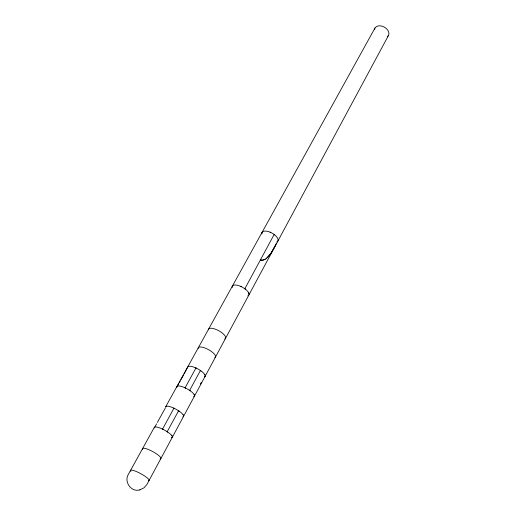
<?xml version="1.0" encoding="UTF-8"?>
<svg xmlns="http://www.w3.org/2000/svg" width="516" height="516" viewBox="0 0 516 516"><rect width="100%" height="100%" fill="white"/><g stroke="black" fill="none" stroke-linecap="round" stroke-linejoin="round"><path stroke-width="0.77" d="M232.206 286.993L232.213 286.632M261.793 233.419L261.831 233.032M276.15 243.849L271.474 252.505L266.346 258.439M275.093 246.138C271.874 251.544 267.991 261.077 260.445 260.006L262.728 260.348L265.476 259.096M200.421 384.001L201.182 382.595M183.502 416.483L147.028 484.272L144.106 487.768L139.752 489.903M183.561 416.393L205.033 376.467M205.097 376.358L388.477 35.475M167.203 431.724L178.568 410.794M189.643 390.399L200.434 370.527M244.836 288.76L274.17 234.451M162.521 429.106L173.95 408.208M185.083 387.838L195.938 367.992M156.58 423.855L154.297 427.977A10.275 2.451 28.6 0 1 164.933 430.357A10.275 2.451 28.6 0 1 171.564 437.626L171.622 437.613M157.335 422.475L165.314 408.033M193.668 396.656A10.017 2.864 28.6 0 0 187.379 389.012A10.017 2.864 28.6 0 0 176.795 387.213L178.736 383.736M179.51 382.337L180.284 380.937M181.058 379.537L183.374 375.338M184.148 373.939L187.605 367.379M154.342 427.325L128.555 474.01C123.511 481.518 131.174 492.645 139.952 489.865M165.765 406.653L374.964 28.032M276.95 241.94L276.879 241.965A9.024 4.186 28.6 0 0 277.208 241.785M270.062 232.142L270.777 232.458M240.45 286.29L241.191 286.619M195.796 367.927L196.577 368.295M184.947 387.774L185.728 388.148M173.808 408.137L174.601 408.517M162.379 429.035L163.179 429.428M167.074 431.64L167.79 432.111M178.446 410.71L179.149 411.181M189.52 390.315L190.21 390.786M200.311 370.443L200.988 370.914M244.719 288.676L245.352 289.147M274.28 234.535L274.725 234.883M171.873 435.62L172.118 435.981M183.122 414.741L183.354 415.109M194.081 394.398L194.306 394.779M204.768 374.571L204.975 374.958M248.731 292.965L248.899 293.398M261.864 234.077A9.024 4.186 28.6 0 1 271.126 232.619A9.024 4.186 28.6 0 1 277.44 241.604M232.232 287.251A9.372 3.767 28.6 0 1 242.475 287.27A9.372 3.767 28.6 0 1 247.893 295.836M165.688 407.324A10.146 2.664 28.6 0 1 176.272 409.394A10.146 2.664 28.6 0 1 182.787 416.876M187.624 367.611A9.888 3.051 28.6 0 1 197.925 368.992A9.888 3.051 28.6 0 1 204.517 376.867M208.477 329.847A9.643 3.399 28.6 0 1 219.107 330.924A9.643 3.399 28.6 0 1 224.647 339.006M198.176 348.493A9.765 3.225 28.6 0 1 208.477 349.622A9.765 3.225 28.6 0 1 214.862 357.633M142.693 449.391A10.41 2.225 28.6 0 1 152.865 451.642A10.41 2.225 28.6 0 1 160.102 458.911M374.519 29.238A7.714 5.399 28.6 0 1 384.581 27.245A7.714 5.399 28.6 0 1 387.342 36.778M130.877 471.398A10.552 1.993 28.6 0 1 140.449 473.501A10.552 1.993 28.6 0 1 148.337 480.77"/></g></svg>
